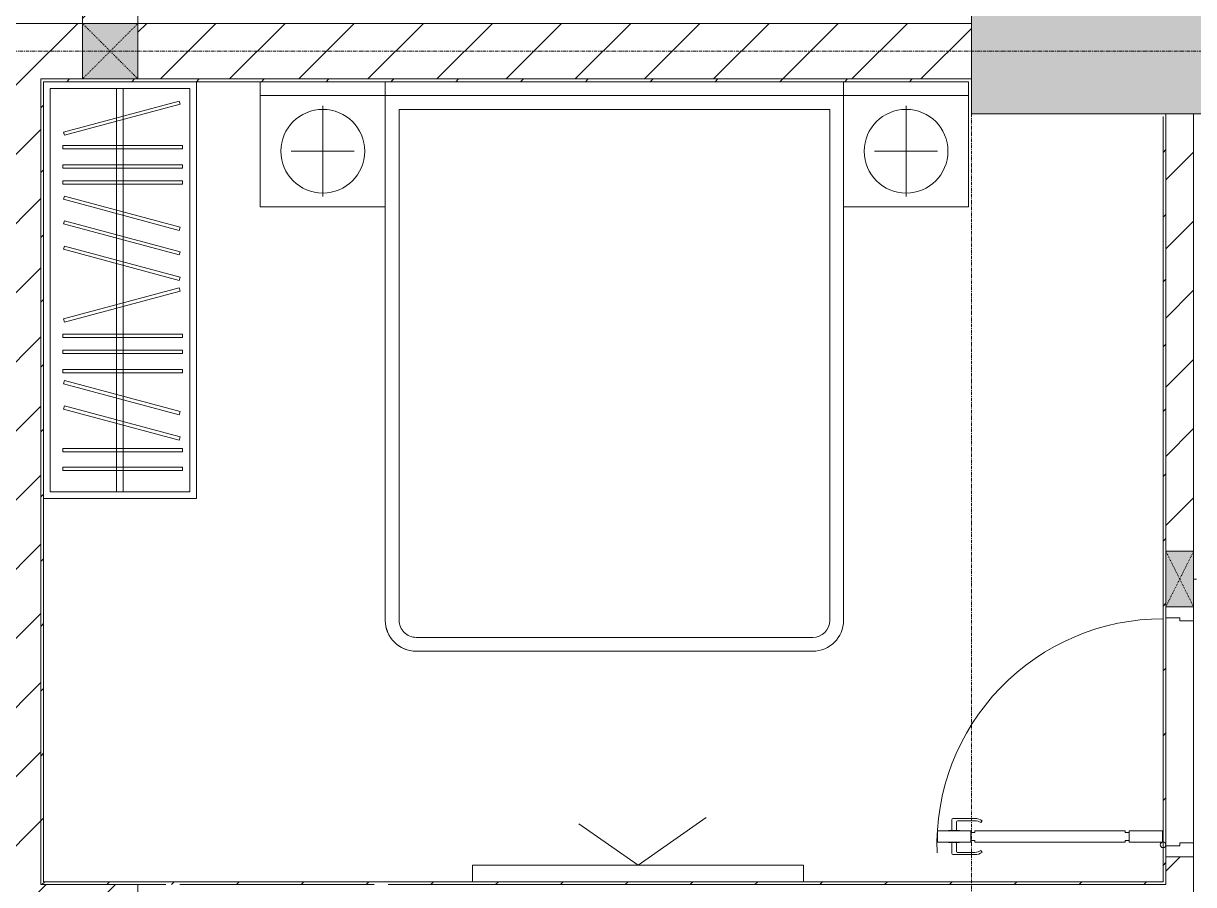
# Model space of a CAD drawing. Header units: millimetres. Extents: x 5356 to 209803, y -16346 to 109894.
# Drawn here: x 118640 to 122853, y 58737 to 61837 of the extents above; entities that cross this region are included whole.
import ezdxf

# ---------------------------------------------------------------- set-up
doc = ezdxf.new("R2010")
doc.units = ezdxf.units.MM
doc.linetypes.add('Dash', pattern=[6, 3, -3])
doc.linetypes.add('Grid Line', pattern=[22.225, 12.7, -3.175, 3.175, -3.175])
for name, color, linetype, lineweight in [('0-1', 7, 'Continuous', 5), ('A-DETL-GENF-1', 9, 'Continuous', 9), ('A-DOOR-1', 9, 'Continuous', 9), ('A-WALL', 113, 'Continuous', 9), ('A-WALL-1', 253, 'Continuous', 18), ('A-WALL-3', 113, 'Continuous', 18), ('A-WALL-PATT-1', 10, 'Continuous', 9), ('A-WALL-PATT-2', 9, 'Continuous', 9), ('A-WALL-PATT-3', 111, 'Continuous', 9), ('I-FURN-1', 9, 'Continuous', 9), ('I-WALL-1', 253, 'Continuous', 18), ('S-COLS', 52, 'Continuous', 9), ('S-COLS-1', 254, 'Continuous', 5), ('S-COLS-2', 253, 'Continuous', 18), ('S-COLS-3', 9, 'Continuous', 9), ('S-COLS-4', 52, 'Continuous', 18), ('S-COLS-5', 52, 'Dash', 9), ('S-COLS-HDLN', 52, 'Dash', 9), ('S-COLS-HDLN-1', 9, 'Dash', 9), ('S-GRID-1', 1, 'Grid Line', 9)]:
    doc.layers.add(name, color=color, linetype=linetype, lineweight=lineweight)
pattern_1 = [(45, (0, 0), (-116.67262, 116.67262), [])]
pattern_2 = [(45, (0, 0), (-124.4508, 124.4508), [])]

# ---------------------------------------------------------------- blocks, each defined once
blk = doc.blocks.new('M_Concrete-Rectangular-Column2 - 450x1300-812578-TKCS_MB ĐỊNH VỊ MỐC TỌA ĐỘ CÔNG TRÌNH')
at = {"layer": 'S-COLS-3'}
blk.add_hatch(color=256, dxfattribs=at).paths.add_polyline_path([(-650, 225), (-650, -225), (650, -225), (650, 225), (164.4, 225)])
at = {"layer": 'S-COLS-2'}
for p, q in [((-650, 225), (650, 225)), ((-650, -225), (-650, 225)), ((650, 225), (650, -225)), ((650, -225), (-650, -225))]:
    blk.add_line(p, q, dxfattribs=at)
blk = doc.blocks.new('NCV_TKTC_KET CAU_rvt-1-TKCS_MB ĐỊNH VỊ MỐC TỌA ĐỘ CÔNG TRÌNH')
at = {"layer": 'S-COLS-3'}
blk.add_blockref('M_Concrete-Rectangular-Column2 - 450x1300-812578-TKCS_MB ĐỊNH VỊ MỐC TỌA ĐỘ CÔNG TRÌNH', (122702.6, 61736.9), dxfattribs=at)
blk = doc.blocks.new('DOOR_CW_01 CANH MO-PANEL KINH - DIW_01-900x2200-CỬA GỖ VÂN LAMINATE-553393-TKCS_MB ĐỊNH VỊ MỐC TỌA ĐỘ CÔNG TRÌNH')
at = {"layer": 'A-DETL-GENF-1'}
for p, q in [((-397, 872), (-357, 872)), ((-397, 752), (-397, 872)), ((-357, 872), (-357, 752)), ((-442, 737), (-442, 816.5)), ((-399, 820.5), (-438, 820.5)), ((-399, 803.5), (-430, 803.5)), ((-399, 831.8), (-397, 831.8)), ((-399, 792.2), (-399, 831.8)), ((-397, 792.2), (-397, 831.8)), ((-357, 792.2), (-357, 831.8)), ((-355, 831.8), (-357, 831.8)), ((-355, 792.2), (-355, 831.8)), ((-355, 820.5), (-316, 820.5)), ((-355, 803.5), (-324, 803.5)), ((-312, 737), (-312, 816.5)), ((-434, 799.5), (-434, 737)), ((-397, 792.2), (-399, 792.2)), ((-357, 792.2), (-355, 792.2)), ((-320, 799.5), (-320, 737)), ((-357, 752), (-397, 752)), ((-397, 738), (-391, 738)), ((-397, 738), (-397, 196)), ((-363, 752), (-391, 752)), ((-391, 752), (-391, 738)), ((-363, 738), (-363, 752)), ((-357, 738), (-363, 738)), ((-357, 196), (-357, 738)), ((-433.9, 711.2), (-427.3, 715.8)), ((-320.1, 711.2), (-326.7, 715.8)), ((-397, 196), (-391, 196)), ((-357, 182), (-397, 182)), ((-397, 182), (-397, 62)), ((-391, 196), (-391, 182)), ((-391, 182), (-363, 182)), ((-357, 196), (-363, 196)), ((-363, 182), (-363, 196)), ((-357, 62), (-357, 182)), ((-397, 62), (-357, 62))]:
    blk.add_line(p, q, dxfattribs=at)
blk.add_circle((-407, 60), 10, dxfattribs=at)
for centre, radius, start, end in [((-407, 60), 814, 360, 92), ((-438, 816.5), 4, 90, 180), ((-430, 799.5), 4, 90, 180), ((-324, 799.5), 4, 360, 90), ((-316, 816.5), 4, 0, 90), ((-397, 737), 45, 180, 215), ((-397, 737), 37, 180, 215), ((-357, 737), 37, 325, 0), ((-357, 737), 45, 325, 0)]:
    blk.add_arc(centre, radius, start, end, dxfattribs=at)
at = {"layer": 'A-DOOR-1'}
for p, q in [((-410, 50), (-450, 50)), ((-450, 50), (-450, -50)), ((-410, 0), (-410, 50)), ((-407, 50), (-382, 50)), ((450, 50), (410, 50)), ((410, 50), (410, 0)), ((450, -50), (450, 50)), ((-400, 0), (-410, 0)), ((-400, -50), (-400, 0)), ((410, 0), (400, 0)), ((400, 0), (400, -50)), ((-450, -50), (-400, -50)), ((400, -50), (450, -50))]:
    blk.add_line(p, q, dxfattribs=at)
blk = doc.blocks.new('G1_SOF - BO TRU - 100x200-V93-TKCS_MB ĐỊNH VỊ MỐC TỌA ĐỘ CÔNG TRÌNH')
at = {"layer": 'S-COLS-3'}
blk.add_hatch(color=256, dxfattribs=at).paths.add_polyline_path([(-50, -100), (50, -100), (50, 100), (-50, 100)])
at = {"layer": 'S-COLS-2'}
for p, q in [((-50, -100), (-50, 100)), ((50, 100), (50, -100)), ((50, -100), (-50, -100))]:
    blk.add_line(p, q, dxfattribs=at)
at = {"layer": 'S-COLS-HDLN-1'}
for p, q in [((50, -100), (-50, 100)), ((-50, -100), (50, 100))]:
    blk.add_line(p, q, dxfattribs=at)
blk = doc.blocks.new('GIUONG NGU-2TAB-1600x2000 - GIUONG NGU-2TAB-1600x2000-851491-TKCS_MB ĐỊNH VỊ MỐC TỌA ĐỘ CÔNG TRÌNH')
at = {"layer": 'I-FURN-1'}
for p, q in [((569.6, 2050), (1997.1, 2050)), ((1997.1, 2050), (569.6, 2050)), ((1997.1, 2000), (569.6, 2000)), ((458.5, 50), (458.5, 1938.9)), ((458.5, 1938.9), (458.5, 50)), ((508.5, 1938.9), (508.5, 100)), ((2058.2, 100), (2058.2, 1938.9)), ((2108.2, 1938.9), (2108.2, 50)), ((2108.2, 50), (2108.2, 1938.9)), ((8.5, 50), (8.5, 450.3)), ((8.5, 450.3), (458.5, 450.3)), ((8.5, 450.3), (458.5, 450.3)), ((8.5, 50), (8.5, 450.3)), ((458.5, 450.3), (458.5, 50)), ((458.5, 450.3), (458.5, 50)), ((2108.2, 50), (2108.2, 450.3)), ((2108.2, 450.3), (2558.2, 450.3)), ((2108.2, 450.3), (2108.2, 50)), ((2558.2, 450.3), (2108.2, 450.3)), ((2558.2, 450.3), (2558.2, 50)), ((2558.2, 50), (2558.2, 450.3)), ((233.5, 86.8), (233.5, 413.5)), ((2333.2, 86.8), (2333.2, 413.5)), ((120.2, 250.2), (346.8, 250.2)), ((2446.5, 250.2), (2219.8, 250.2)), ((508.5, 100), (2058.2, 100)), ((458.5, 50), (8.5, 50)), ((8.5, 0), (8.5, 50)), ((8.5, 50), (458.5, 50)), ((458.5, 50), (8.5, 50)), ((2108.2, 50), (458.5, 50)), ((458.5, 50), (458.5, 0)), ((458.5, 0), (458.5, 50)), ((458.5, 50), (2108.2, 50)), ((458.5, 50), (2108.2, 50)), ((2558.2, 50), (2108.2, 50)), ((2108.2, 50), (2558.2, 50)), ((2108.2, 0), (2108.2, 50)), ((2108.2, 50), (2108.2, 0)), ((2108.2, 50), (2558.2, 50)), ((2558.2, 50), (2558.2, 0))]:
    blk.add_line(p, q, dxfattribs=at)
for centre in [(233.5, 250.2), (2333.2, 250.2)]:
    blk.add_circle(centre, 150.7, dxfattribs=at)
for centre, radius, start, end in [((569.6, 1938.9), 111.1, 90, 180), ((569.6, 1938.9), 111.1, 90, 180), ((1997.1, 1938.9), 111.1, 0, 90), ((1997.1, 1938.9), 111.1, 360, 90), ((569.6, 1938.9), 61.1, 90, 180), ((1997.1, 1938.9), 61.1, 360, 90)]:
    blk.add_arc(centre, radius, start, end, dxfattribs=at)
blk = doc.blocks.new('TU QUAN AO-SUITE ROOM_3 - TU QUAN AO-SUITE ROOM_3-V95-TKCS_MB ĐỊNH VỊ MỐC TỌA ĐỘ CÔNG TRÌNH')
at = {"layer": 'I-FURN-1'}
for p, q in [((0, -1500), (0, 0)), ((0, 0), (0, -1500)), ((-526, -24), (-24, -24)), ((-526, -1476), (-526, -24)), ((-526, -24), (-526, -600)), ((-287, -24), (-287, -576)), ((-263, -24), (-263, -576)), ((-24, -24), (-24, -1476)), ((-478.3, -181.1), (-61.3, -69.4)), ((-58.2, -80.9), (-475.2, -192.7)), ((-61.3, -69.4), (-58.2, -80.9)), ((-475.2, -192.7), (-478.3, -181.1)), ((-480.1, -229.7), (-50.1, -229.7)), ((-480.1, -241.7), (-480.1, -229.7)), ((-50.1, -241.7), (-480.1, -241.7)), ((-50.1, -229.7), (-50.1, -241.7)), ((-480.1, -299.2), (-50.1, -299.2)), ((-480.1, -311.2), (-480.1, -299.2)), ((-50.1, -311.2), (-480.1, -311.2)), ((-50.1, -299.2), (-50.1, -311.2)), ((-480.1, -356.4), (-50.1, -356.4)), ((-480.1, -368.4), (-480.1, -356.4)), ((-50.1, -368.4), (-480.1, -368.4)), ((-50.1, -356.4), (-50.1, -368.4)), ((-475.2, -411.5), (-478.3, -423.1)), ((-58.2, -523.3), (-475.2, -411.5)), ((-478.3, -423.1), (-61.3, -534.9)), ((-475.2, -500.3), (-478.3, -511.9)), ((-58.2, -612.1), (-475.2, -500.3)), ((-478.3, -511.9), (-61.3, -623.6)), ((-61.3, -534.9), (-58.2, -523.3)), ((-287, -576), (-287, -1476)), ((-263, -576), (-263, -1476)), ((-526, -1476), (-526, -600)), ((-475.2, -591.5), (-478.3, -603.1)), ((-478.3, -603.1), (-61.3, -714.9)), ((-58.2, -703.3), (-475.2, -591.5)), ((-61.3, -623.6), (-58.2, -612.1)), ((-61.3, -714.9), (-58.2, -703.3)), ((-478.3, -853.9), (-61.3, -742.1)), ((-58.2, -753.7), (-475.2, -865.5)), ((-61.3, -742.1), (-58.2, -753.7)), ((-475.2, -865.5), (-478.3, -853.9)), ((-480.1, -908.6), (-480.1, -920.6)), ((-480.1, -908.6), (-480.1, -920.6)), ((-50.1, -908.6), (-480.1, -908.6)), ((-480.1, -920.6), (-50.1, -920.6)), ((-50.1, -920.6), (-50.1, -908.6)), ((-480.1, -965.8), (-480.1, -977.8)), ((-480.1, -965.8), (-480.1, -977.8)), ((-50.1, -965.8), (-480.1, -965.8)), ((-50.1, -977.8), (-50.1, -965.8)), ((-480.1, -977.8), (-50.1, -977.8)), ((-480.1, -1035.3), (-480.1, -1047.3)), ((-480.1, -1035.3), (-480.1, -1047.3)), ((-50.1, -1035.3), (-480.1, -1035.3)), ((-480.1, -1047.3), (-50.1, -1047.3)), ((-50.1, -1047.3), (-50.1, -1035.3)), ((-475.2, -1075.3), (-478.3, -1086.9)), ((-478.3, -1086.9), (-61.3, -1198.6)), ((-58.2, -1187.1), (-475.2, -1075.3)), ((-475.2, -1166.5), (-478.3, -1178.1)), ((-478.3, -1178.1), (-61.3, -1289.9)), ((-58.2, -1278.3), (-475.2, -1166.5)), ((-61.3, -1198.6), (-58.2, -1187.1)), ((-61.3, -1289.9), (-58.2, -1278.3)), ((-480.1, -1320.5), (-480.1, -1332.5)), ((-480.1, -1320.5), (-480.1, -1332.5)), ((-50.1, -1320.5), (-480.1, -1320.5)), ((-480.1, -1332.5), (-50.1, -1332.5)), ((-50.1, -1332.5), (-50.1, -1320.5)), ((-480.1, -1386.9), (-480.1, -1398.9)), ((-480.1, -1386.9), (-480.1, -1398.9)), ((-50.1, -1386.9), (-480.1, -1386.9)), ((-50.1, -1398.9), (-50.1, -1386.9)), ((-480.1, -1398.9), (-50.1, -1398.9)), ((-550, -1500), (0, -1500)), ((0, -1500), (-550, -1500)), ((-24, -1476), (-526, -1476))]:
    blk.add_line(p, q, dxfattribs=at)
blk = doc.blocks.new('KE TIVI-2 - KE TIVI-2-842843-TKCS_MB ĐỊNH VỊ MỐC TỌA ĐỘ CÔNG TRÌNH')
at = {"layer": 'I-FURN-1'}
for p, q in [((-595.6, 0), (-595.6, -60)), ((595.6, -60), (595.6, 0)), ((-595.6, -60), (595.6, -60)), ((0, -60), (-245.7, -232.1)), ((213, -209.1), (0, -60))]:
    blk.add_line(p, q, dxfattribs=at)
blk = doc.blocks.new('NCV_TKTC_TANG 1_rvt-1-TKCS_MB ĐỊNH VỊ MỐC TỌA ĐỘ CÔNG TRÌNH')
at = {"layer": 'A-WALL-PATT-1'}
h = blk.add_hatch(dxfattribs=at)
h.set_pattern_fill('FP_2', color=256, style=0, pattern_type=2)
h.set_pattern_definition(pattern_2)
h.paths.add_polyline_path([(122752.6, 56836.9), (122852.6, 56836.9), (122852.6, 57737.3), (122752.6, 57737.3), (122752.6, 57130)])
h.paths.add_polyline_path([(122752.6, 58537.3), (122852.6, 58537.3), (122852.6, 58836.9), (122752.6, 58836.9), (122752.6, 58609.4)])
h.paths.add_polyline_path([(122768.5, 59936.9), (122852.6, 59936.9), (122852.6, 61511.9), (122752.6, 61511.9), (122752.6, 59936.9)])
at = {"layer": 'A-WALL-PATT-2'}
h = blk.add_hatch(dxfattribs=at)
h.set_pattern_fill('FP_3', color=256, style=0, pattern_type=2)
h.set_pattern_definition(pattern_1)
h.paths.add_polyline_path([(118702.6, 58746.9), (118712.6, 58746.9), (118712.6, 61636.9), (118702.6, 61636.9), (118702.6, 60581.9)])
h = blk.add_hatch(dxfattribs=at)
h.set_pattern_fill('FP_3', color=256, style=0, pattern_type=2)
h.set_pattern_definition(pattern_1)
h.paths.add_polyline_path([(122052.6, 61626.9), (122052.6, 61636.9), (118712.6, 61636.9), (118712.6, 61626.9), (122042.6, 61626.9)])
h = blk.add_hatch(dxfattribs=at)
h.set_pattern_fill('FP_3', color=256, style=0, pattern_type=2)
h.set_pattern_definition(pattern_1)
h.paths.add_polyline_path([(122752.6, 58746.9), (122752.6, 61501.9), (122742.6, 61501.9), (122742.6, 58746.9)])
h = blk.add_hatch(dxfattribs=at)
h.set_pattern_fill('FP_3', color=256, style=0, pattern_type=2)
h.set_pattern_definition(pattern_1)
h.paths.add_polyline_path([(118702.6, 58736.9), (122752.6, 58736.9), (122752.6, 58746.9), (118702.6, 58746.9)])
at = {"layer": 'A-WALL-1'}
for p, q in [((122752.6, 61511.9), (122752.6, 59936.9)), ((122852.6, 59936.9), (122852.6, 61511.9)), ((122752.6, 58836.9), (122752.6, 58736.9)), ((122852.6, 58537.3), (122852.6, 58836.9))]:
    blk.add_line(p, q, dxfattribs=at)
at = {"layer": 'I-WALL-1'}
for p, q in [((118712.6, 61636.9), (118702.6, 61636.9)), ((118702.6, 61636.9), (118702.6, 58746.9)), ((122052.6, 61636.9), (118712.6, 61636.9)), ((118712.6, 58746.9), (118712.6, 61626.9)), ((118712.6, 61626.9), (122042.6, 61626.9)), ((122742.6, 61501.9), (122742.6, 58746.9)), ((122752.6, 59936.9), (122752.6, 61501.9)), ((122862.6, 59836.9), (122852.6, 59836.9)), ((122752.6, 58876.9), (122752.6, 59696.9)), ((122852.6, 59686.9), (122852.6, 58886.9)), ((122752.6, 58746.9), (122752.6, 58836.9)), ((122852.6, 58836.9), (122852.6, 58537.3)), ((118702.6, 58746.9), (118702.6, 58736.9)), ((118702.6, 58736.9), (119152.6, 58736.9)), ((122742.6, 58746.9), (118712.6, 58746.9)), ((119202.6, 58736.9), (119902.6, 58736.9)), ((119952.6, 58736.9), (122752.6, 58736.9)), ((122752.6, 58736.9), (122752.6, 58746.9))]:
    blk.add_line(p, q, dxfattribs=at)
at = {"layer": 'A-DOOR-1', "rotation": 90.00000000000084}
blk.add_blockref('DOOR_CW_01 CANH MO-PANEL KINH - DIW_01-900x2200-CỬA GỖ VÂN LAMINATE-553393-TKCS_MB ĐỊNH VỊ MỐC TỌA ĐỘ CÔNG TRÌNH', (122802.6, 59286.9), dxfattribs=at)
at = {"layer": 'I-FURN-1'}
blk.add_blockref('TU QUAN AO-SUITE ROOM_3 - TU QUAN AO-SUITE ROOM_3-V95-TKCS_MB ĐỊNH VỊ MỐC TỌA ĐỘ CÔNG TRÌNH', (119262.6, 61626.9), dxfattribs=at)
at = {"layer": 'I-FURN-1', "rotation": 180}
for name, p in [('GIUONG NGU-2TAB-1600x2000 - GIUONG NGU-2TAB-1600x2000-851491-TKCS_MB ĐỊNH VỊ MỐC TỌA ĐỘ CÔNG TRÌNH', (122051, 61626.9)), ('KE TIVI-2 - KE TIVI-2-842843-TKCS_MB ĐỊNH VỊ MỐC TỌA ĐỘ CÔNG TRÌNH', (120852.6, 58746.9))]:
    blk.add_blockref(name, p, dxfattribs=at)
at = {"layer": 'S-COLS-3', "rotation": 180}
blk.add_blockref('G1_SOF - BO TRU - 100x200-V93-TKCS_MB ĐỊNH VỊ MỐC TỌA ĐỘ CÔNG TRÌNH', (122802.6, 59836.9), dxfattribs=at)
blk = doc.blocks.new('G1_SOF - BO TRU - 200x200-3051103-TKCS_MB ĐỊNH VỊ MỐC TỌA ĐỘ CÔNG TRÌNH')
at = {"layer": 'S-COLS-HDLN'}
for p, q in [((-100, -100), (100, 100)), ((100, -100), (-100, 100))]:
    blk.add_line(p, q, dxfattribs=at)

msp = doc.modelspace()

# ---------------------------------------------------------------- hatches: boundary and pattern name
at = {"layer": 'A-WALL-PATT-3'}
h = msp.add_hatch(dxfattribs=at)
h.set_pattern_fill('FP_1', color=256, style=0, pattern_type=2)
h.set_pattern_definition(pattern_2)
h.paths.add_polyline_path([(118852.5, 61836.9), (119052.5, 61836.9), (119052.5, 63596.9), (118852.5, 63596.9), (118852.5, 62554.4)])
h.paths.add_polyline_path([(119012.5, 64686.9), (119052.5, 64686.9), (119052.5, 64835.3), (118852.5, 64835.3), (118852.5, 64686.9)])
h.paths.add_polyline_path([(119052.5, 65035.3), (119052.5, 65886.9), (118852.5, 65886.9), (118852.5, 65035.3)])
h = msp.add_hatch(dxfattribs=at)
h.set_pattern_fill('FP_1', color=256, style=0, pattern_type=2)
h.set_pattern_definition(pattern_2)
h.paths.add_polyline_path([(121558, 61636.9), (122052.6, 61636.9), (122052.6, 61836.9), (119052.5, 61836.9), (119052.5, 61636.9), (119137.2, 61636.9)])
h.paths.add_polyline_path([(118502.5, 61636.9), (118852.5, 61636.9), (118852.5, 61836.9), (118502.5, 61836.9)])
h = msp.add_hatch(dxfattribs=at)
h.set_pattern_fill('FP_1', color=256, style=0, pattern_type=2)
h.set_pattern_definition(pattern_2)
h.paths.add_polyline_path([(118502.6, 58736.9), (118702.6, 58736.9), (118702.6, 61636.9), (118502.6, 61636.9), (118502.6, 60581.9)])
h = msp.add_hatch(dxfattribs=at)
h.set_pattern_fill('FP_1', color=256, style=0, pattern_type=2)
h.set_pattern_definition(pattern_2)
h.paths.add_polyline_path([(118531.9, 58536.9), (119052.5, 58536.9), (119052.5, 58736.9), (118502.5, 58736.9), (118502.5, 58536.9)])
at = {"layer": 'S-COLS-1'}
msp.add_hatch(color=256, dxfattribs=at).paths.add_polyline_path([(118852.5, 61636.9), (119052.5, 61636.9), (119052.5, 61836.9), (118852.5, 61836.9)])

# ---------------------------------------------------------------- linework, layer by layer
at = {"layer": 'A-WALL'}
for p, q in [((118852.5, 61636.9), (118852.5, 63596.9)), ((118842.5, 61836.9), (118502.5, 61836.9)), ((118852.5, 61836.9), (119052.5, 61836.9)), ((119052.5, 61836.9), (119052.5, 61636.9))]:
    msp.add_line(p, q, dxfattribs=at)
at = {"layer": 'A-WALL-3'}
for p, q in [((119052.5, 61836.9), (119052.5, 63596.9)), ((118852.5, 61836.9), (118842.5, 61836.9)), ((122052.6, 61836.9), (119052.5, 61836.9)), ((118702.6, 61636.9), (118852.5, 61636.9)), ((118702.6, 58736.9), (118702.6, 61636.9)), ((119052.5, 61636.9), (122052.6, 61636.9)), ((119052.5, 58736.9), (118702.6, 58736.9)), ((119052.5, 56835.3), (119052.5, 58736.9))]:
    msp.add_line(p, q, dxfattribs=at)
at = {"layer": 'S-COLS'}
for p, q in [((119052.5, 61836.9), (118852.5, 61836.9)), ((118852.5, 61836.9), (118852.5, 61636.9)), ((119052.5, 61636.9), (119052.5, 61836.9))]:
    msp.add_line(p, q, dxfattribs=at)
at = {"layer": 'S-COLS-4'}
msp.add_line((118852.5, 61636.9), (119052.5, 61636.9), dxfattribs=at)
at = {"layer": 'S-GRID-1'}
for p, q in [((122052.6, 20960.6), (122052.6, 80482.7)), ((131551.8, 61736.9), (29351.8, 61736.9))]:
    msp.add_line(p, q, dxfattribs=at)

# ---------------------------------------------------------------- block references
at = {"layer": '0-1'}
for name in ['NCV_TKTC_KET CAU_rvt-1-TKCS_MB ĐỊNH VỊ MỐC TỌA ĐỘ CÔNG TRÌNH', 'NCV_TKTC_TANG 1_rvt-1-TKCS_MB ĐỊNH VỊ MỐC TỌA ĐỘ CÔNG TRÌNH']:
    msp.add_blockref(name, (0, 0), dxfattribs=at)
at = {"layer": 'S-COLS-5', "rotation": 180}
msp.add_blockref('G1_SOF - BO TRU - 200x200-3051103-TKCS_MB ĐỊNH VỊ MỐC TỌA ĐỘ CÔNG TRÌNH', (118952.5, 61736.9), dxfattribs=at)

doc.saveas('drawing.dxf')
